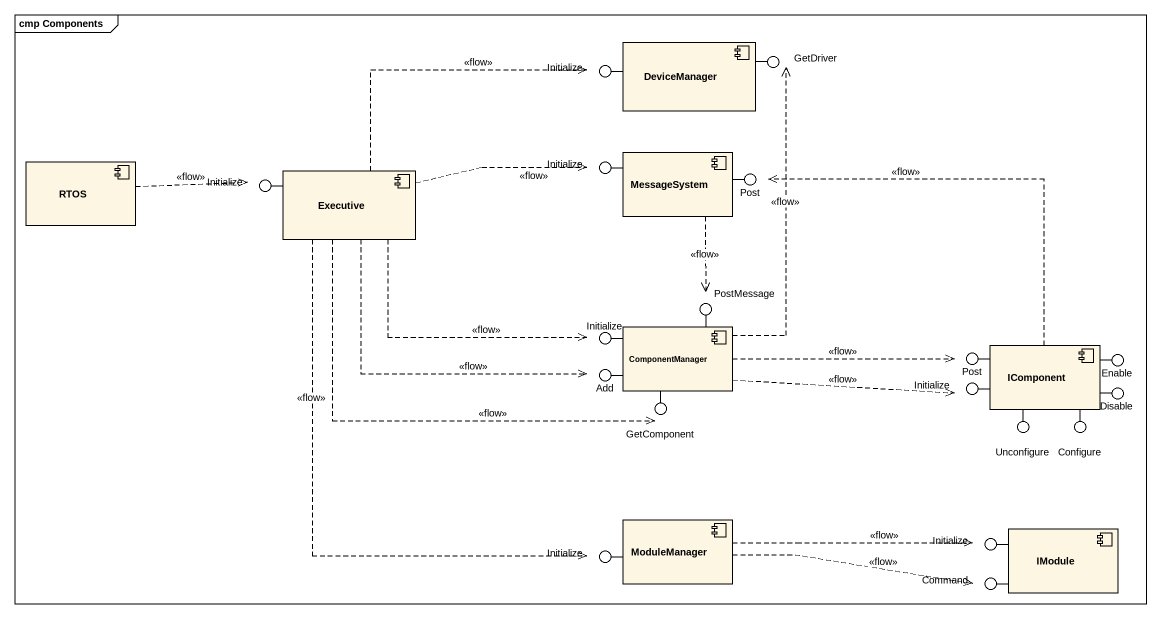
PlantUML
@startuml
mainframe cmp Components
component DeviceManager
() Initialize
() GetDriver
component RTOS
component Executive
() "Initialize" as Initialize_2
component MessageSystem
() Post
() "Initialize" as Initialize_3
() PostMessage
() "Initialize" as Initialize_4
component ComponentManager
() Add
() "Post" as Post_2
() "Initialize" as Initialize_5
component IComponent
() Enable
() GetComponent
() Unconfigure
() Configure
() Disable
component ModuleManager
() "Initialize" as Initialize_6
component IModule
() "Initialize" as Initialize_7
() Command
DeviceManager -left- Initialize
DeviceManager -right- GetDriver
MessageSystem -left- Initialize_2
MessageSystem -right- Post
Executive -left- Initialize_3
ComponentManager -up- PostMessage
ComponentManager -left- Initialize_4
ComponentManager -left- Add
IComponent -left- Post_2
IComponent -left- Initialize_5
IComponent -right- Enable
ComponentManager -- GetComponent
IComponent -- Unconfigure
IComponent -- Configure
IComponent -right- Disable
IModule -left- Initialize_6
ModuleManager -left- Initialize_7
IModule -left- Command
RTOS .right.> Initialize_3 : <<flow>>
Executive .right.> Initialize : <<flow>>
Executive .right.> Initialize_2 : <<flow>>
Executive .right.> Initialize_4 : <<flow>>
Executive ..> Add : <<flow>>
Executive ..> GetComponent : <<flow>>
Executive ..> Initialize_7 : <<flow>>
MessageSystem ..> PostMessage : <<flow>>
ComponentManager .up.> GetDriver : <<flow>>
ComponentManager .right.> Post_2 : <<flow>>
ComponentManager .right.> Initialize_5 : <<flow>>
IComponent .up.> Post : <<flow>>
ModuleManager .right.> Initialize_6 : <<flow>>
ModuleManager .right.> Command : <<flow>>
@enduml
